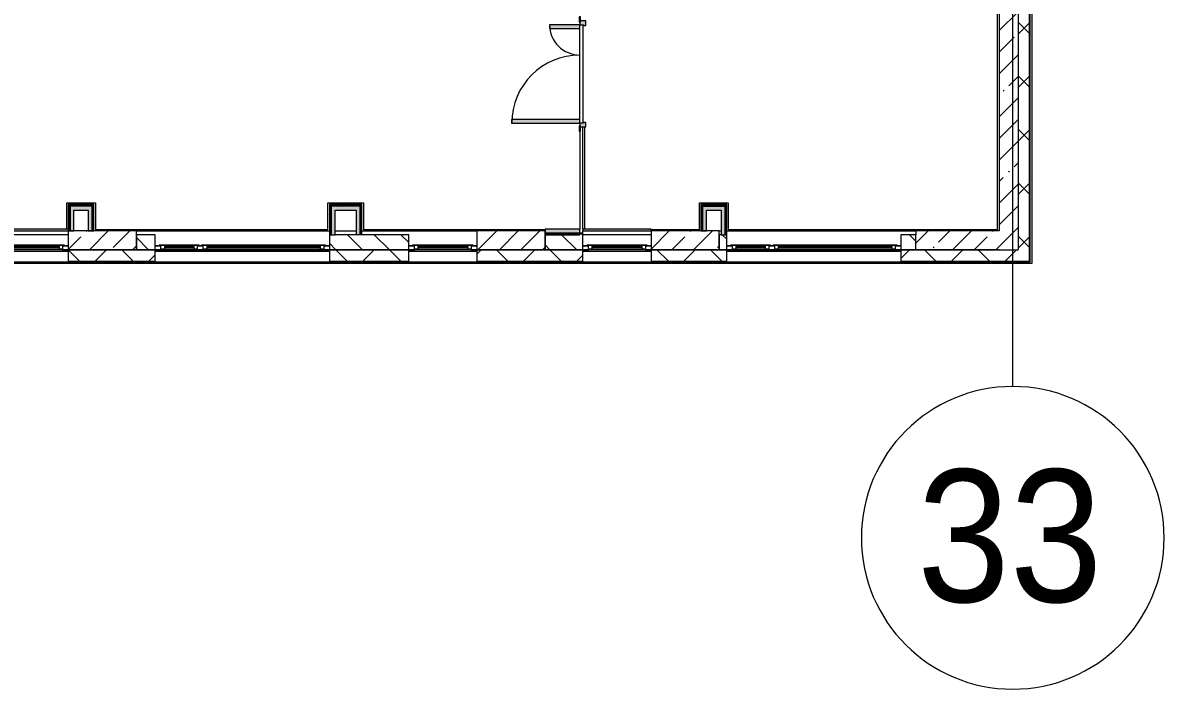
# Model space of a CAD drawing. Header units: millimetres. Extents: x -3377 to 186574, y -8553 to 29000.
# Drawn here: x 171494 to 186574, y -5906 to 2900 of the extents above; entities that cross this region are included whole.
import ezdxf

# ---------------------------------------------------------------- set-up
doc = ezdxf.new("R2010")
doc.units = ezdxf.units.MM
for name, color, linetype, lineweight, true_color in [('A-DOOR-3', 7, 'Continuous', 5, 0xaaaaaa), ('A-DOOR-4', 7, 'Continuous', 5, 0xe2e2e2), ('A-DOOR-FRAM-2', 7, 'Continuous', 5, 0xe2e2e2), ('A-DOOR-FRAM-3', 7, 'Continuous', 5, 0xaaaaaa), ('A-FLOR-1', 7, 'Continuous', 5, 0xaaaaaa), ('I-WALL-1', 7, 'Continuous', 5, 0xe7e7e7), ('I-WALL-2', 7, 'Continuous', 9, 0xe7e7e7)]:
    doc.layers.add(name, color=color, linetype=linetype, lineweight=lineweight, true_color=true_color)
for name, color, linetype, lineweight in [('A-GLAZ-2', 7, 'Continuous', 5), ('A-WALL', 7, 'Continuous', 9), ('A-WALL-4', 7, 'Continuous', 5), ('I-WALL-3', 7, 'Continuous', 5), ('S-COLS-2', 7, 'Continuous', 5), ('Оси', 7, 'Continuous', 9), ('Оси-1', 7, 'Continuous', 20)]:
    doc.layers.add(name, color=color, linetype=linetype, lineweight=lineweight)
doc.styles.add('Arial_1', font='arial.ttf', dxfattribs={"width": 0.9, "height": 1750})
pattern_1 = [(45, (59563.6, 0), (-353.5534, 353.5534), []), (135, (59563.6, 0), (-353.5534, -353.5534), [])]
pattern_2 = [(45, (59563.6, 0), (-285.1231, 285.1231), []), (45, (59848.73, 0), (-285.1231, 285.1231), [504.031, -100.806, 16.764, -84.042])]
pattern_3 = [(45, (59563.6, 0), (-530.33, 530.33), []), (135, (59563.6, 0), (-530.33, -530.33), [])]

# ---------------------------------------------------------------- blocks, each defined once
blk = doc.blocks.new('120_Окно_СКБ_2Ст_Фрамуга сверху - 120_Окно_СКБ_2Ст_2300х2500_h_ ДОО-19727959-1_8_1_птичка')
at = {"layer": 'A-GLAZ-2'}
for p, q in [((-1150, -127), (-1150, -57)), ((-1150, -57), (-1080, -57)), ((1150, -57), (-1150, -57)), ((-1080, -127), (-1150, -127)), ((-1150, -127), (-1100, -127)), ((-1080, -127), (-1100, -127)), ((-1100, -127), (-1100, -137)), ((-1100, -137), (540, -137)), ((540, -137), (-1100, -137)), ((-1080, -57), (-1080, -127)), ((-1080, -57), (1080, -57)), ((520, -87), (-1080, -87)), ((-1080, -87), (-1080, -127)), ((-1030, -137), (-1030, -87)), ((-1030, -107), (470, -107)), ((470, -117), (-1030, -117)), ((470, -137), (470, -87)), ((520, -127), (520, -57)), ((520, -57), (590, -57)), ((520, -127), (520, -87)), ((590, -127), (520, -127)), ((540, -127), (520, -127)), ((540, -127), (570, -127)), ((540, -127), (570, -127)), ((540, -137), (540, -127)), ((590, -127), (570, -127)), ((570, -127), (570, -137)), ((570, -137), (1100, -137)), ((1100, -137), (570, -137)), ((590, -57), (590, -127)), ((1080, -87), (590, -87)), ((590, -87), (590, -127)), ((640, -137), (640, -87)), ((640, -107), (1030, -107)), ((1030, -117), (640, -117)), ((1030, -137), (1030, -87)), ((1080, -127), (1080, -57)), ((1080, -57), (1150, -57)), ((1080, -127), (1080, -87)), ((1150, -127), (1080, -127)), ((1100, -127), (1080, -127)), ((1100, -127), (1150, -127)), ((1100, -137), (1100, -127)), ((1150, -57), (1150, -127))]:
    blk.add_line(p, q, dxfattribs=at)
blk = doc.blocks.new('120_Окно_СКБ_1Ст - 120_Окно_СКБ_1Ст 900х2500_h_ с форточкой-22876038-1_8_1_птичка')
at = {"layer": 'A-GLAZ-2'}
for p, q in [((-450, -127), (-450, -57)), ((-450, -57), (-380, -57)), ((450, -57), (-450, -57)), ((-380, -127), (-450, -127)), ((-450, -127), (-400, -127)), ((-380, -127), (-400, -127)), ((-400, -127), (-400, -137)), ((-400, -137), (400, -137)), ((400, -137), (-400, -137)), ((-380, -57), (-380, -127)), ((380, -87), (-380, -87)), ((-380, -87), (-380, -127)), ((-330, -137), (-330, -87)), ((-330, -107), (330, -107)), ((330, -117), (-330, -117)), ((330, -137), (330, -87)), ((380, -127), (380, -57)), ((380, -57), (450, -57)), ((380, -127), (380, -87)), ((450, -127), (380, -127)), ((400, -127), (380, -127)), ((400, -127), (450, -127)), ((400, -137), (400, -127)), ((450, -57), (450, -127))]:
    blk.add_line(p, q, dxfattribs=at)
blk = doc.blocks.new('110_Дверь_СКБ_2Ст - Д-5_п__в составе перегородки _не входит в спец__-32680960-1_8_1_птичка')
at = {"layer": 'A-DOOR-4'}
for points in [[(-638, 0), (-588, 0), (-588, 901), (-638, 901), (-638, 40)], [(612, 40), (612, 0), (662, 0), (662, 401), (612, 401)]]:
    blk.add_hatch(color=256, dxfattribs=at).paths.add_polyline_path(points)
h = blk.add_hatch(color=256, dxfattribs=at)
h.paths.add_polyline_path([(-688, 0), (-688, -79), (-628, -79), (-628, -49), (-638, -49), (-638, 0)])
h.paths.add_polyline_path([(652, -79), (712, -79), (712, 0), (662, 0), (662, -49), (652, -49)])
at = {"layer": 'A-DOOR-FRAM-2'}
for points in [[(-743, 3), (-743, 0), (-672, 0), (-672, 8), (-743, 8)], [(698, 0), (768, 0), (768, 8), (698, 8)], [(-743, -9), (-688, -9), (-688, -1), (-743, -1)], [(712, -9), (768, -9), (768, -1), (712, -1)]]:
    blk.add_hatch(color=256, dxfattribs=at).paths.add_polyline_path(points)
at = {"layer": 'A-DOOR-3'}
for p, q in [((-638, 901), (-638, 0)), ((-588, 901), (-638, 901)), ((-588, 0), (-588, 901)), ((662, 401), (612, 401)), ((612, 401), (612, 0)), ((662, 0), (662, 401)), ((-638, 0), (-588, 0)), ((612, 0), (662, 0))]:
    blk.add_line(p, q, dxfattribs=at)
for centre, radius, start, end in [((-638, 0), 900, 0, 90), ((662, 0), 400, 90, 180)]:
    blk.add_arc(centre, radius, start, end, dxfattribs=at)
at = {"layer": 'A-DOOR-FRAM-3'}
for p, q in [((-672, 8), (-743, 8)), ((-743, 8), (-743, 0)), ((-743, 0), (-672, 0)), ((-638, 0), (-688, 0)), ((-688, 0), (-688, -79)), ((-672, 0), (-688, 0)), ((-688, 0), (-688, -1)), ((-672, 0), (-672, 8)), ((-672, -1), (-672, 0)), ((-638, -49), (-638, 0)), ((662, 0), (662, -49)), ((712, 0), (662, 0)), ((768, 8), (698, 8)), ((698, 8), (698, 0)), ((712, 0), (698, 0)), ((698, 0), (698, -1)), ((698, 0), (768, 0)), ((712, -79), (712, 0)), ((712, -1), (712, 0)), ((768, 0), (768, 8)), ((-672, -1), (-743, -1)), ((-743, -1), (-743, -9)), ((-743, -9), (-672, -9)), ((-688, -79), (-628, -79)), ((-688, -1), (-672, -1)), ((-672, -9), (-672, -1)), ((-628, -49), (-638, -49)), ((-628, -79), (-628, -49)), ((662, -49), (652, -49)), ((652, -49), (652, -79)), ((652, -79), (712, -79)), ((698, -1), (712, -1)), ((768, -1), (698, -1)), ((698, -1), (698, -9)), ((698, -9), (768, -9)), ((768, -9), (768, -1))]:
    blk.add_line(p, q, dxfattribs=at)
blk = doc.blocks.new('Ось сетки - D8-29747960-1_8_1_птичка')
at = {"layer": 'Оси-1'}
for start, end in [(360, 180), (180, 360)]:
    blk.add_arc((0, 0), 4, start, end, dxfattribs=at)

msp = doc.modelspace()

# ---------------------------------------------------------------- hatches: boundary and pattern name
at = {"layer": 'A-WALL-4'}
h = msp.add_hatch(dxfattribs=at)
h.set_pattern_fill('FP_118', color=256, style=0, pattern_type=2)
h.set_pattern_definition(pattern_1)
h.paths.add_polyline_path([(184793.6, -250), (184793.6, 7700), (184643.6, 7700), (184643.6, -250), (184753.6, -250)])
h.paths.add_polyline_path([(184792, 8900), (184793.6, 8900), (184793.6, 10820), (184643.6, 10820), (184643.6, 8900), (184753.6, 8900)])
h.paths.add_polyline_path([(184643.6, 13120), (184793.6, 13120), (184793.6, 13670), (184643.6, 13670), (184643.6, 13293.6)])
h.paths.add_polyline_path([(184643.6, 15220), (184793.6, 15220), (184793.6, 21550), (184643.6, 21550), (184643.6, 15593.2)])
h = msp.add_hatch(dxfattribs=at)
h.set_pattern_fill('FP_100', color=256, style=0, pattern_type=2)
h.set_pattern_definition([(135, (59563.6, 0), (-176.7767, -176.7767), [])])
h.paths.add_polyline_path([(183293.6, -100), (183293.6, 100), (183093.6, 100), (183093.6, -100)])
h.paths.add_polyline_path([(151493.6, -100), (152293.6, -100), (152293.6, 100), (151493.6, 100), (151493.6, -68.4)])
h.paths.add_polyline_path([(154343.6, -100), (154343.6, 100), (154093.6, 100), (154093.6, -100)])
h.paths.add_polyline_path([(156668.6, -100), (157668.6, -100), (157668.6, 100), (156668.6, 100), (156668.6, 70.9)])
h.paths.add_polyline_path([(160393.6, -100), (161293.6, -100), (161293.6, 100), (160393.6, 100), (160393.6, 82.2)])
h.paths.add_polyline_path([(162443.6, -100), (162443.6, 100), (162193.6, 100), (162193.6, -100)])
h.paths.add_polyline_path([(164743.6, -100), (165793.6, -100), (165793.6, 100), (164743.6, 100), (164743.6, -27.9)])
h.paths.add_polyline_path([(180693.6, -100), (180793.6, -100), (180793.6, 100), (180693.6, 100), (180693.6, -11)])
h.paths.add_polyline_path([(169043.6, -100), (169393.6, -100), (169393.6, 100), (169043.6, 100), (169043.6, -65)])
h.paths.add_polyline_path([(178893.6, -100), (178893.6, 100), (178393.6, 100), (178393.6, -100), (178412.7, -100)])
h.paths.add_polyline_path([(171193.6, -100), (171193.6, 100), (170293.6, 100), (170293.6, -100)])
h.paths.add_polyline_path([(173243.6, -100), (173243.6, 100), (172993.6, 100), (172993.6, -100)])
h.paths.add_polyline_path([(176553.7, -100), (176593.6, -100), (176593.6, 100), (175543.6, 100), (175543.6, -100), (175624.3, -100)])
h = msp.add_hatch(dxfattribs=at)
h.set_pattern_fill('FP_118', color=256, style=0, pattern_type=2)
h.set_pattern_definition(pattern_1)
h.paths.add_polyline_path([(183293.6, -250), (184643.6, -250), (184643.6, -100), (183093.6, -100), (183093.6, -250)])
h.paths.add_polyline_path([(180271.6, -250), (180793.6, -250), (180793.6, -100), (179793.6, -100), (179793.6, -250)])
h.paths.add_polyline_path([(148773.6, -250), (150593.6, -250), (150593.6, -100), (148773.6, -100)])
h.paths.add_polyline_path([(166913.6, -250), (167593.6, -250), (167593.6, -100), (166693.6, -100), (166693.6, -250), (166793.6, -250)])
h.paths.add_polyline_path([(171193.6, -250), (171193.6, -100), (170293.6, -100), (170293.6, -250)])
h.paths.add_polyline_path([(172093.6, -250), (173243.6, -250), (173243.6, -100), (172093.6, -100), (172093.6, -210)])
h.paths.add_polyline_path([(175543.6, -250), (176593.6, -250), (176593.6, -100), (175543.6, -100), (175543.6, -210)])
h.paths.add_polyline_path([(169117.9, -250), (169393.6, -250), (169393.6, -100), (169043.6, -100), (169043.6, -250)])
h.paths.add_polyline_path([(177493.6, -250), (178893.6, -250), (178893.6, -100), (177493.6, -100), (177493.6, -210)])
h.paths.add_polyline_path([(154343.6, -250), (154343.6, -100), (153193.6, -100), (153193.6, -250), (153316.8, -250)])
h.paths.add_polyline_path([(165400, -250), (165793.6, -250), (165793.6, -100), (164743.6, -100), (164743.6, -250)])
h.paths.add_polyline_path([(156643.6, -250), (157693.6, -250), (157693.6, -100), (156643.6, -100), (156643.6, -210)])
h.paths.add_polyline_path([(161682.1, -250), (162443.6, -250), (162443.6, -100), (160393.6, -100), (160393.6, -250), (160752.6, -250)])
h.paths.add_polyline_path([(158593.6, -250), (159493.6, -250), (159493.6, -100), (158593.6, -100), (158593.6, -210)])
h.paths.add_polyline_path([(151493.6, -250), (152293.6, -250), (152293.6, -100), (151493.6, -100), (151493.6, -210)])
at = {"layer": 'I-WALL-1'}
for points in [[(172118.6, 150), (172168.6, 150), (172168.6, 475), (172118.6, 475), (172118.6, 170)], [(172358.6, 425), (172408.6, 425), (172408.6, 475), (172168.6, 475), (172168.6, 425)], [(175618.6, 100), (175618.6, 475), (175568.6, 475), (175568.6, 100)], [(175898.6, 425), (175948.6, 425), (175948.6, 475), (175618.6, 475), (175624.3, 425)], [(172408.6, 150), (172408.6, 425), (172358.6, 425), (172358.6, 150), (172371.1, 150)], [(175898.6, 100), (175948.6, 100), (175948.6, 425), (175898.6, 425), (175898.6, 146.6)]]:
    msp.add_hatch(color=256, dxfattribs=at).paths.add_polyline_path(points)
at = {"layer": 'I-WALL-2'}
for points in [[(180528.6, 425), (180718.6, 425), (180718.6, 475), (180478.6, 475), (180478.6, 425)], [(180736.4, 100), (180768.6, 100), (180768.6, 475), (180718.6, 475), (180718.6, 100)], [(180528.6, 150), (180528.6, 425), (180478.6, 425), (180478.6, 150)], [(171193.6, 125), (171193.6, 150), (172093.6, 150), (172093.6, 175), (169313.6, 170), (169313.6, 125), (169393.6, 125), (169393.6, 150), (170293.6, 150), (170293.6, 125)]]:
    msp.add_hatch(color=256, dxfattribs=at).paths.add_polyline_path(points)
h = msp.add_hatch(color=256, dxfattribs=at)
h.paths.add_polyline_path([(178853.6, 125), (178853.6, 175), (178393.6, 170), (178393.6, 125), (178412.7, 125)])
h.paths.add_polyline_path([(179342.2, 150), (179793.6, 150), (179793.6, 175), (178893.6, 170), (178893.6, 150), (178913.6, 150)])
at = {"layer": 'I-WALL-3'}
h = msp.add_hatch(dxfattribs=at)
h.set_pattern_fill('FP_99', color=256, style=0, pattern_type=2)
h.set_pattern_definition(pattern_2)
h.paths.add_polyline_path([(184393.6, -100), (184643.6, -100), (184643.6, 7700), (184393.6, 7700), (184393.6, 70.9)])
h = msp.add_hatch(dxfattribs=at)
h.set_pattern_fill('FP_208', color=256, style=0, pattern_type=2)
h.set_pattern_definition(pattern_3)
h.paths.add_polyline_path([(172421.1, 150), (172418.8, 475), (172408.6, 475), (172408.6, 150)])
h = msp.add_hatch(dxfattribs=at)
h.set_pattern_fill('FP_208', color=256, style=0, pattern_type=2)
h.set_pattern_definition(pattern_3)
h.paths.add_polyline_path([(172433.6, 150), (172433.6, 487.5), (172421.1, 487.5), (172421.1, 150)])
h = msp.add_hatch(dxfattribs=at)
h.set_pattern_fill('FP_208', color=256, style=0, pattern_type=2)
h.set_pattern_definition(pattern_3)
h.paths.add_polyline_path([(175556.1, 100), (175556.1, 500), (175543.6, 500), (175543.6, 100)])
h = msp.add_hatch(dxfattribs=at)
h.set_pattern_fill('FP_208', color=256, style=0, pattern_type=2)
h.set_pattern_definition(pattern_3)
h.paths.add_polyline_path([(175961.1, 487.5), (175973.6, 487.5), (175973.6, 500), (175556.1, 500), (175556.1, 487.5), (175948.6, 487.5)])
h = msp.add_hatch(dxfattribs=at)
h.set_pattern_fill('FP_208', color=256, style=0, pattern_type=2)
h.set_pattern_definition(pattern_3)
h.paths.add_polyline_path([(175556.1, 100), (175568.6, 100), (175568.6, 487.5), (175556.1, 487.5), (175556.1, 134.3)])
h = msp.add_hatch(dxfattribs=at)
h.set_pattern_fill('FP_208', color=256, style=0, pattern_type=2)
h.set_pattern_definition(pattern_3)
h.paths.add_polyline_path([(175618.6, 475), (175961.1, 475), (175961.1, 487.5), (175568.6, 487.5), (175568.6, 475)])
h = msp.add_hatch(dxfattribs=at)
h.set_pattern_fill('FP_208', color=256, style=0, pattern_type=2)
h.set_pattern_definition(pattern_3)
h.paths.add_polyline_path([(175961.1, 100), (175961.1, 475), (175948.6, 475), (175948.6, 100)])
h = msp.add_hatch(dxfattribs=at)
h.set_pattern_fill('FP_208', color=256, style=0, pattern_type=2)
h.set_pattern_definition(pattern_3)
h.paths.add_polyline_path([(175961.1, 100), (175973.6, 100), (175973.6, 487.5), (175961.1, 487.5), (175961.1, 148.8)])
h = msp.add_hatch(dxfattribs=at)
h.set_pattern_fill('FP_208', color=256, style=0, pattern_type=2)
h.set_pattern_definition(pattern_3)
h.paths.add_polyline_path([(180768.6, 100), (180781.1, 100), (180781.1, 487.5), (180768.6, 487.5), (180768.6, 128.7)])
h = msp.add_hatch(dxfattribs=at)
h.set_pattern_fill('FP_208', color=256, style=0, pattern_type=2)
h.set_pattern_definition(pattern_3)
h.paths.add_polyline_path([(180793.6, 100), (180793.6, 500), (180781.1, 500), (180781.1, 100)])
h = msp.add_hatch(dxfattribs=at)
h.set_pattern_fill('FP_208', color=256, style=0, pattern_type=2)
h.set_pattern_definition(pattern_3)
h.paths.add_polyline_path([(178853.6, 112.5), (178893.6, 112.5), (178893.6, 125), (178393.6, 125), (178393.6, 112.5), (178851.1, 112.5)])
h = msp.add_hatch(dxfattribs=at)
h.set_pattern_fill('FP_208', color=256, style=0, pattern_type=2)
h.set_pattern_definition(pattern_3)
h.paths.add_polyline_path([(178853.6, 100), (178893.6, 100), (178893.6, 112.5), (178393.6, 112.5), (178393.6, 100), (178412.7, 100)])
h = msp.add_hatch(dxfattribs=at)
h.set_pattern_fill('FP_99', color=256, style=0, pattern_type=2)
h.set_pattern_definition(pattern_2)
h.paths.add_polyline_path([(183989.5, -100), (184393.6, -100), (184393.6, 150), (183293.6, 150), (183293.6, -100)])
at = {"layer": 'S-COLS-2'}
h = msp.add_hatch(dxfattribs=at)
h.set_pattern_fill('FP_99', color=256, style=0, pattern_type=2)
h.set_pattern_definition(pattern_2)
h.paths.add_polyline_path([(172835.8, -100), (172993.6, -100), (172993.6, 150), (172093.6, 150), (172093.6, -100)])
h = msp.add_hatch(dxfattribs=at)
h.set_pattern_fill('FP_99', color=256, style=0, pattern_type=2)
h.set_pattern_definition(pattern_2)
h.paths.add_polyline_path([(178393.6, -100), (178393.6, 150), (177493.6, 150), (177493.6, -100)])
h = msp.add_hatch(dxfattribs=at)
h.set_pattern_fill('FP_99', color=256, style=0, pattern_type=2)
h.set_pattern_definition(pattern_2)
h.paths.add_polyline_path([(180693.6, -100), (180693.6, 150), (179793.6, 150), (179793.6, -100), (180271.6, -100)])

# ---------------------------------------------------------------- linework, layer by layer
at = {"layer": 'A-FLOR-1'}
for p, q in [((184373.6, 170), (184373.6, 7721)), ((178913.6, 1525), (178913.6, 175)), ((172073.6, 174.4), (172073.6, 520)), ((172073.6, 520), (172453.6, 520)), ((172453.6, 520), (172453.6, 170)), ((175523.6, 170), (175523.6, 520)), ((175523.6, 520), (175993.6, 520)), ((175993.6, 520), (175993.6, 170)), ((180433.6, 170), (180433.6, 520)), ((180433.6, 520), (180813.6, 520)), ((180813.6, 520), (180813.6, 170)), ((172453.6, 170), (175523.6, 170)), ((175993.6, 170), (178393.6, 170)), ((179793.6, 170), (180433.6, 170)), ((180813.6, 170), (184373.6, 170))]:
    msp.add_line(p, q, dxfattribs=at)
at = {"layer": 'A-WALL'}
for p, q in [((184793.6, -250), (184793.6, 7700)), ((184796.6, -253), (184796.6, 7700)), ((172106.1, 487.5), (172106.1, 150)), ((172421.1, 487.5), (172106.1, 487.5)), ((172118.6, 475), (172118.6, 150)), ((172408.6, 475), (172118.6, 475)), ((172408.6, 150), (172408.6, 475)), ((172421.1, 150), (172421.1, 487.5)), ((175556.1, 487.5), (175556.1, 100)), ((175961.1, 487.5), (175556.1, 487.5)), ((175568.6, 475), (175568.6, 100)), ((175948.6, 475), (175568.6, 475)), ((175948.6, 100), (175948.6, 475)), ((175961.1, 100), (175961.1, 487.5)), ((180466.1, 487.5), (180781.1, 487.5)), ((180466.1, 150), (180466.1, 487.5)), ((180478.6, 475), (180768.6, 475)), ((180478.6, 150), (180478.6, 475)), ((180768.6, 475), (180768.6, 100)), ((180781.1, 487.5), (180781.1, 100)), ((178853.6, 125), (178853.6, 175)), ((178893.6, 175), (178893.6, 150)), ((178393.6, 125), (178893.6, 125)), ((178393.6, 112.5), (178893.6, 112.5)), ((178393.6, 100), (178393.6, 100)), ((178393.6, 100), (178853.6, 100)), ((183293.6, -100), (183293.6, 100)), ((172993.6, -100), (173243.6, -100)), ((173243.6, -100), (172993.6, -100)), ((175543.6, -100), (176593.6, -100)), ((176593.6, -100), (175543.6, -100)), ((178393.6, -100), (178893.6, -100)), ((178893.6, -100), (178393.6, -100)), ((180693.6, -100), (180793.6, -100)), ((180793.6, -100), (180693.6, -100)), ((183293.6, -100), (183093.6, -100)), ((183093.6, -100), (184393.6, -100)), ((172093.6, -250), (173243.6, -250)), ((172093.6, -253), (173243.6, -253)), ((175543.6, -250), (176593.6, -250)), ((175543.6, -253), (176593.6, -253)), ((177493.6, -250), (178893.6, -250)), ((177493.6, -253), (178893.6, -253)), ((179793.6, -250), (180793.6, -250)), ((179793.6, -253), (180793.6, -253)), ((183093.6, -250), (184793.6, -250)), ((183093.6, -253), (184796.6, -253))]:
    msp.add_line(p, q, dxfattribs=at)
at = {"layer": 'A-WALL-4'}
for p, q in [((184823.6, 11722), (184823.6, -280)), ((184801.6, -258), (184801.6, 10820)), ((184643.6, 8900), (184643.6, -100)), ((173243.6, 100), (172993.6, 100)), ((172993.6, 100), (172993.6, -100)), ((173243.6, -258), (173243.6, 100)), ((175543.6, 100), (175543.6, -258)), ((176593.6, 100), (175618.6, 100)), ((176593.6, -258), (176593.6, 100)), ((178393.6, 100), (178393.6, -100)), ((178893.6, -258), (178893.6, 100)), ((180718.6, 100), (180693.6, 100)), ((180693.6, 100), (180693.6, -100)), ((180793.6, -258), (180793.6, 100)), ((183293.6, 100), (183093.6, 100)), ((183093.6, 100), (183093.6, -258)), ((172993.6, -100), (171193.6, -100)), ((172093.6, -100), (172093.6, -258)), ((173243.6, -100), (175543.6, -100)), ((178393.6, -100), (176593.6, -100)), ((177493.6, -100), (177493.6, -258)), ((180693.6, -100), (178893.6, -100)), ((179793.6, -100), (179793.6, -258)), ((180793.6, -100), (183093.6, -100)), ((184393.6, -100), (183293.6, -100)), ((169043.6, -258), (172093.6, -258)), ((184823.6, -280), (169043.6, -280)), ((172093.6, -258), (184801.6, -258))]:
    msp.add_line(p, q, dxfattribs=at)
at = {"layer": 'I-WALL-3'}
for p, q in [((184393.6, 8900), (184393.6, 150)), ((178853.6, 1575), (178853.6, 2875)), ((178893.6, 2875), (178893.6, 1575)), ((178893.6, 175), (178893.6, 1525)), ((178853.6, 1470), (178853.6, 175)), ((172093.6, 500), (172093.6, 150)), ((172433.6, 500), (172093.6, 500)), ((172433.6, 150), (172433.6, 500)), ((175543.6, 500), (175543.6, 100)), ((175973.6, 500), (175543.6, 500)), ((175973.6, 100), (175973.6, 500)), ((180793.6, 500), (180453.6, 500)), ((180453.6, 500), (180453.6, 150)), ((180793.6, 100), (180793.6, 500)), ((172168.6, 150), (172168.6, 425)), ((172168.6, 425), (172358.6, 425)), ((172358.6, 425), (172358.6, 150)), ((175618.6, 100), (175618.6, 425)), ((175618.6, 425), (175898.6, 425)), ((175898.6, 425), (175898.6, 100)), ((180528.6, 425), (180718.6, 425)), ((180528.6, 150), (180528.6, 425)), ((180718.6, 425), (180718.6, 100)), ((172093.6, 175), (169313.6, 175)), ((178853.6, 175), (178393.6, 175)), ((178393.6, 175), (178393.6, 100)), ((179793.6, 175), (178893.6, 175)), ((179793.6, 150), (179793.6, 175)), ((171193.6, 150), (172093.6, 150)), ((172093.6, 100), (171193.6, 100)), ((172093.6, 150), (172168.6, 150)), ((172358.6, 150), (172433.6, 150)), ((172993.6, 150), (175543.6, 150)), ((175543.6, 100), (175618.6, 100)), ((175624.3, 150), (175898.6, 150)), ((175973.6, 150), (177493.6, 150)), ((178893.6, 100), (178893.6, 150)), ((178893.6, 150), (179793.6, 150)), ((179793.6, 100), (178893.6, 100)), ((180453.6, 150), (180528.6, 150)), ((180693.6, 150), (180718.6, 150)), ((180718.6, 100), (180793.6, 100)), ((180793.6, 150), (183293.6, 150)), ((184393.6, 150), (183293.6, 150)), ((183293.6, 150), (183293.6, 100)), ((172093.6, -100), (171193.6, -100)), ((175543.6, -100), (173243.6, -100)), ((177493.6, -100), (176593.6, -100)), ((179793.6, -100), (178893.6, -100)), ((183093.6, -100), (180793.6, -100)), ((184393.6, -100), (184643.6, -100))]:
    msp.add_line(p, q, dxfattribs=at)
at = {"layer": 'S-COLS-2'}
for p, q in [((172993.6, 150), (172093.6, 150)), ((172093.6, 150), (172093.6, -100)), ((172993.6, 100), (172993.6, 150)), ((172993.6, -100), (172993.6, 100)), ((178393.6, 150), (177493.6, 150)), ((177493.6, 150), (177493.6, -100)), ((178393.6, 100), (178393.6, 150)), ((178393.6, -100), (178393.6, 100)), ((180693.6, 150), (179793.6, 150)), ((179793.6, 150), (179793.6, -100)), ((180693.6, 100), (180693.6, 150)), ((180693.6, -100), (180693.6, 100)), ((172093.6, -100), (172993.6, -100)), ((177493.6, -100), (178393.6, -100)), ((179793.6, -100), (180693.6, -100))]:
    msp.add_line(p, q, dxfattribs=at)
at = {"layer": 'Оси'}
msp.add_line((184573.6, -1906.3), (184573.6, 9979), dxfattribs=at)

# ---------------------------------------------------------------- block references
at = {"layer": 'A-DOOR-3', "rotation": 90}
msp.add_blockref('110_Дверь_СКБ_2Ст - Д-5_п__в составе перегородки _не входит в спец__-32680960-1_8_1_птичка', (178853.1, 2212.5), dxfattribs=at)
at = {"layer": 'A-GLAZ-2', "rotation": 180}
for name, p in [('120_Окно_СКБ_1Ст - 120_Окно_СКБ_1Ст 900х2500_h_ с форточкой-22876038-1_8_1_птичка', (171643.6, -175)), ('120_Окно_СКБ_2Ст_Фрамуга сверху - 120_Окно_СКБ_2Ст_2300х2500_h_ ДОО-19727959-1_8_1_птичка', (174393.6, -175)), ('120_Окно_СКБ_1Ст - 120_Окно_СКБ_1Ст 900х2500_h_ с форточкой-22876038-1_8_1_птичка', (177043.6, -175)), ('120_Окно_СКБ_1Ст - 120_Окно_СКБ_1Ст 900х2500_h_ с форточкой-22876038-1_8_1_птичка', (179343.6, -175)), ('120_Окно_СКБ_2Ст_Фрамуга сверху - 120_Окно_СКБ_2Ст_2300х2500_h_ ДОО-19727959-1_8_1_птичка', (181943.6, -175))]:
    msp.add_blockref(name, p, dxfattribs=at)
at = {"layer": 'Оси-1', "xscale": 499.9999999999995, "yscale": 499.9999999999995, "zscale": 499.9999999999995}
msp.add_blockref('Ось сетки - D8-29747960-1_8_1_птичка', (184573.6, -3906.3), dxfattribs=at)

# ---------------------------------------------------------------- texts
at = {"layer": 'Оси', "insert": (183310.5, -3003), "char_height": 1750, "width": 3030.379, "attachment_point": 1, "style": 'Arial_1'}
msp.add_mtext('33', dxfattribs=at)

doc.saveas('drawing.dxf')
